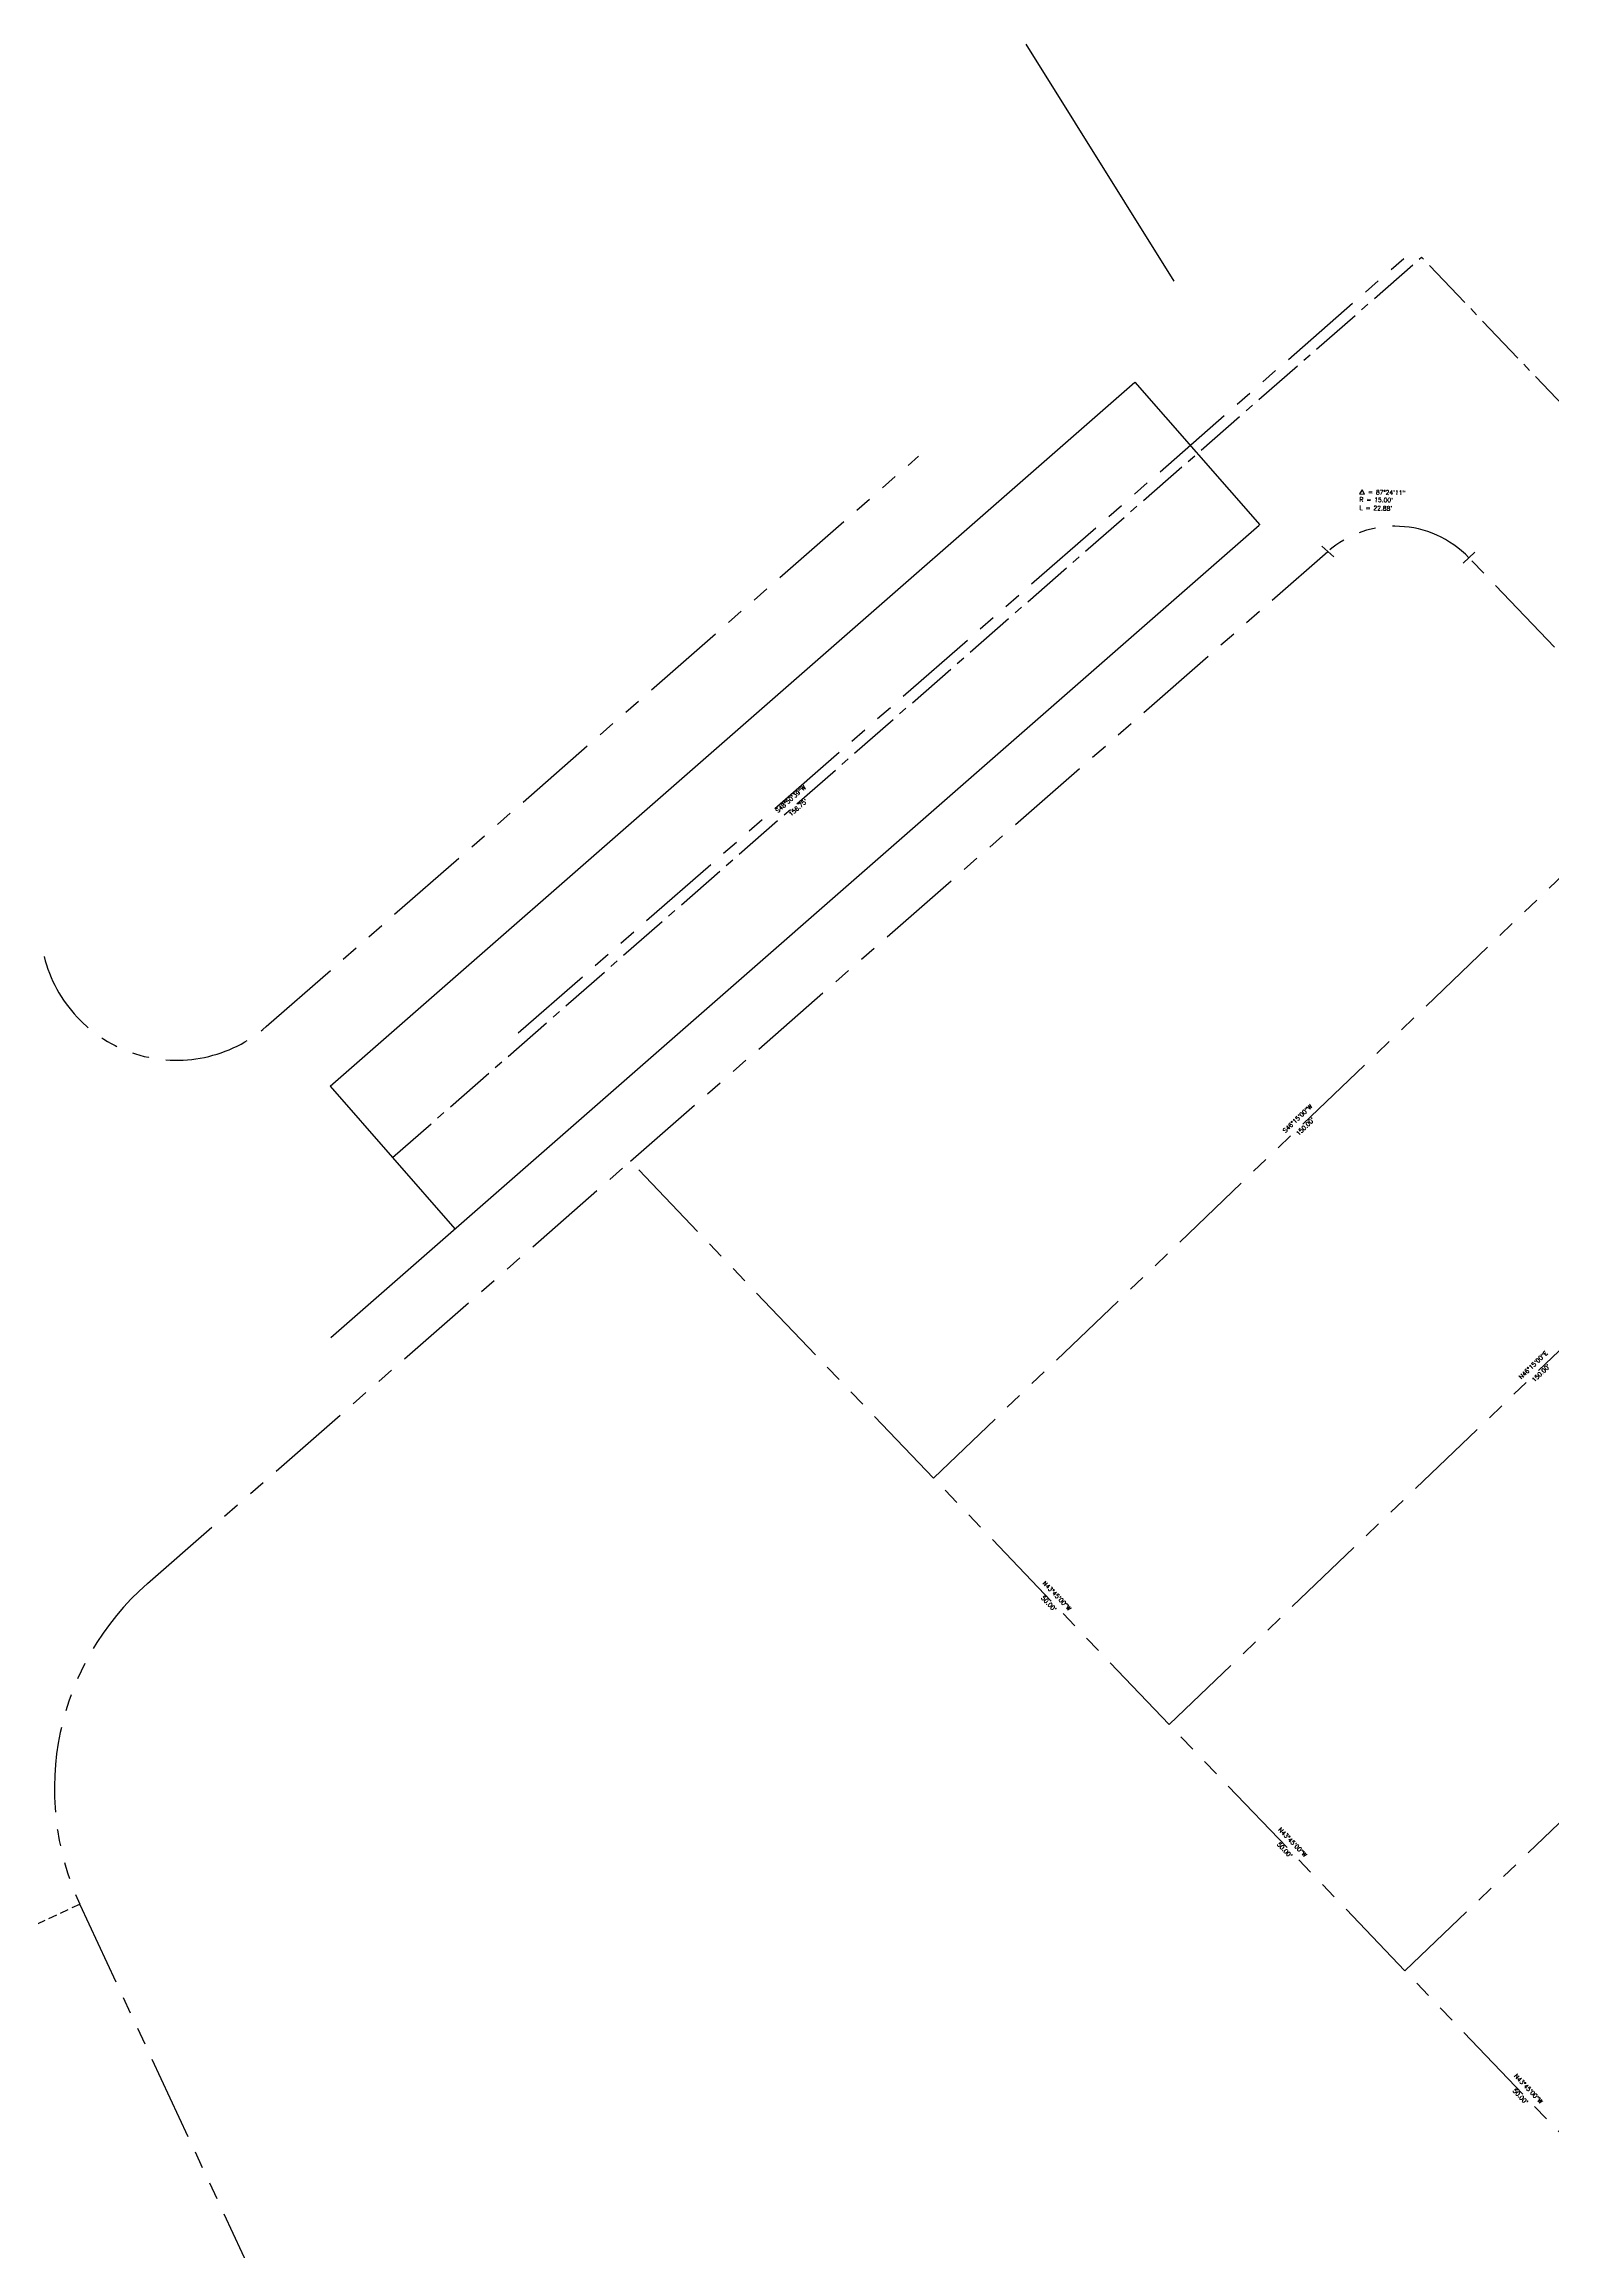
# Model space of a CAD drawing. Extents: x 3812 to 5524, y 4309 to 5867.
# Drawn here: x 4784.9 to 5006.1, y 5256.8 to 5580.4 of the extents above; entities that cross this region are included whole.
import ezdxf
from ezdxf.enums import TextEntityAlignment as Align

# ---------------------------------------------------------------- set-up
doc = ezdxf.new("R2010")
doc.units = 0
doc.header["$LTSCALE"] = 10
doc.header["$MEASUREMENT"] = 0
for name, pattern in [('CENTER2', [1.125, 0.75, -0.125, 0.125, -0.125]), ('HIDDEN2', [0.1875, 0.125, -0.0625]), ('PHANTOM', [2.5, 1.25, -0.25, 0.25, -0.25, 0.25, -0.25])]:
    doc.linetypes.add(name, pattern=pattern)
doc.layers.get('0').update_dxf_attribs({"linetype": 'CONTINUOUS'})
for name, color, linetype in [('BNDRY-REC', 4, 'PHANTOM'), ('CENTER', 7, 'CENTER2'), ('CRBSPLT', 6, 'CONTINUOUS'), ('PLT_ANNO_TXT', 120, 'CONTINUOUS'), ('TIES', 7, 'HIDDEN2')]:
    doc.layers.add(name, color=color, linetype=linetype)
doc.styles.add('L80', font='simplex.shx', dxfattribs={"height": 0.8})

# ---------------------------------------------------------------- blocks, each defined once
blk = doc.blocks.new('DELTA')
blk.add_lwpolyline([(0, 0), (0.096, 0), (0.048, 0.083)], close=True)

msp = doc.modelspace()

# ---------------------------------------------------------------- linework, layer by layer
at = {"layer": 'BNDRY-REC'}
for p, q in [((4854.39, 5435.5), (4985.44, 5550.04)), ((4817.45, 5436.43), (4913.08, 5520.01)), ((4870.84, 5416.68), (4973.11, 5506.06)), ((4973.98, 5505.26), (4972.23, 5506.86)), ((4992.94, 5504.33), (4994.69, 5505.94)), ((5023.63, 5473.99), (4993.81, 5505.14)), ((4915.28, 5370.26), (5023.63, 5473.99)), ((4949.85, 5334.14), (5058.21, 5437.87)), ((4800.05, 5354.81), (4870.84, 5416.68)), ((4915.28, 5370.26), (4870.84, 5416.68)), ((4984.43, 5298.02), (5092.78, 5401.75)), ((4949.85, 5334.14), (4915.28, 5370.26)), ((4984.43, 5298.02), (4949.85, 5334.14)), ((4827.12, 5228.37), (4790.11, 5307.8)), ((5019, 5261.91), (4984.43, 5298.02))]:
    msp.add_line(p, q, dxfattribs=at)
for centre, radius, start, end in [((4982.98, 5494.76), 15, 43.7469, 131.1499), ((4804.29, 5451.49), 20, 193.8278, 311.1528), ((4826.37, 5324.69), 40, 131.1528, 204.9778)]:
    msp.add_arc(centre, radius, start, end, dxfattribs=at)
at = {"layer": 'CENTER'}
for p in [(4835.97, 5417.25), (5218.5, 5306.59)]:
    msp.add_line(p, (4986.87, 5549.19), dxfattribs=at)
at = {"layer": 'CRBSPLT'}
for p, q in [((4950.59, 5545.68), (4928.9, 5580.42)), ((4826.83, 5427.71), (4944.83, 5530.89)), ((4944.83, 5530.89), (4963.13, 5509.97)), ((4826.9, 5390.86), (4963.05, 5509.9)), ((4826.83, 5427.71), (4845.11, 5406.79))]:
    msp.add_line(p, q, dxfattribs=at)
at = {"layer": 'TIES'}
msp.add_line((4744.79, 5286.7), (4790.11, 5307.81), dxfattribs=at)

# ---------------------------------------------------------------- block references
at = {"layer": 'PLT_ANNO_TXT', "xscale": 7.683073229291718, "yscale": 7.683073229291718, "zscale": 7.683073229291718, "rotation": 358.6841666666667}
msp.add_blockref('DELTA', (4977.77, 5514.49), dxfattribs=at)

# ---------------------------------------------------------------- texts
at = {"layer": 'PLT_ANNO_TXT', "style": 'L80'}
for s, p in [("R = 15.00'", (4977.75, 5513.37)), (' = 87%%d24\'11"', (4978.57, 5514.47)), ("L = 22.88'", (4977.74, 5512.15))]:
    msp.add_text(s, height=0.64, rotation=358.6842, dxfattribs=at).set_placement(p)
for s, rotation, p in [('S48%%d50\'39"W', 41.1725, (4894.56, 5469.54)), ("156.75'", 41.1725, (4895.64, 5468.3)), ('S46%%d15\'00"W', 43.75, (4968.89, 5422.72)), ("150.00'", 43.75, (4970.02, 5421.53)), ('N46%%d15\'00"E', 43.75, (5003.46, 5386.6)), ("150.00'", 43.75, (5004.6, 5385.41)), ("50.00'", 313.75, (4931.97, 5351.64)), ('N43%%d45\'00"W', 313.75, (4933.16, 5352.77)), ("50.00'", 313.75, (4966.55, 5315.52)), ('N43%%d45\'00"W', 313.75, (4967.73, 5316.65)), ('N43%%d45\'00"W', 313.75, (5002.31, 5280.53)), ("50.00'", 313.75, (5001.12, 5279.4))]:
    msp.add_text(s, height=0.64, rotation=rotation, dxfattribs=at).set_placement(p, align=Align.CENTER)

doc.saveas('drawing.dxf')
